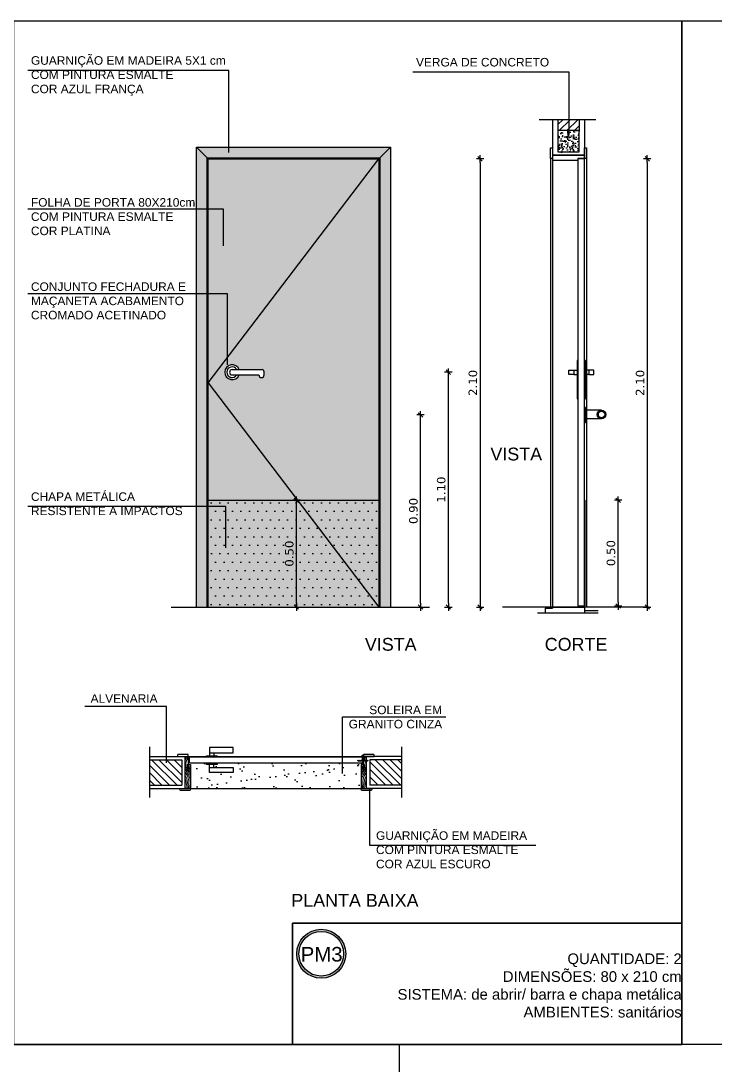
# Model space of a CAD drawing. Header units: inches. Extents: x 48 to 253, y 44 to 126.
# Drawn here: x 123.016 to 126.268, y 82.852 to 87.744 of the extents above; entities that cross this region are included whole.
import ezdxf

# ---------------------------------------------------------------- set-up
doc = ezdxf.new("R2010")
doc.units = ezdxf.units.IN
doc.header["$LTSCALE"] = 100
doc.header["$MEASUREMENT"] = 0
doc.linetypes.add('HIDDEN2', pattern=[0.1875, 0.125, -0.0625])
for name, color, linetype in [('0_HATCH', 1, 'Continuous'), ('252', 252, 'Continuous'), ('A-01', 3, 'Continuous'), ('A-ALV', 6, 'Continuous'), ('A-COTAS', 1, 'Continuous'), ('A-ESQ', 1, 'Continuous'), ('A-H', 1, 'Continuous'), ('A-HACH', 7, 'Continuous'), ('A-PAREDE', 5, 'Continuous'), ('A-PERFIL', 3, 'Continuous'), ('A-REV', 2, 'Continuous'), ('A-SOLEIRA', 1, 'Continuous'), ('AR-MP-ESQ', 151, 'Continuous'), ('AR-TXT', 1, 'Continuous'), ('ARQ-CTA-1_025', 1, 'Continuous'), ('ARQ-SMB-1_025', 1, 'Continuous'), ('ARQ-TXT-1_025', 2, 'Continuous'), ('ARQ-TXT-1_200', 6, 'Continuous'), ('ARQ_CORTE2', 1, 'Continuous'), ('ARQ_ESQUADRIA', 2, 'Continuous'), ('TEXTO', 3, 'Continuous')]:
    doc.layers.add(name, color=color, linetype=linetype)
doc.layers.add('HAT', color=8, linetype='Continuous', lineweight=15)
doc.layers.add('REV-FNDE', color=1, linetype='Continuous', lineweight=30)
doc.styles.add('A16-E50', font='arial.ttf', dxfattribs={"height": 0.08})
doc.styles.add('ESC-50-A20', font='arial.ttf', dxfattribs={"height": 0.1})
doc.styles.add('FNDE Texto Cota 0025', font='verdana.ttf', dxfattribs={"height": 0.04})
doc.dimstyles.new('FNDE 1-0025', dxfattribs={"dimscale": 5, "dimtxt": 0.04, "dimasz": 0.0035, "dimexe": 0.15, "dimexo": 0.15, "dimgap": 0.0025, "dimtad": 1, "dimzin": 1, "dimdsep": 46, "dimtxsty": 'FNDE Texto Cota 0025', "dimblk": 'tic', "dimcen": 0.015, "dimdle": 0.15, "dimse1": 1, "dimse2": 1, "dimclrd": 251, "dimclre": 251, "dimclrt": 256, "dimaunit": 1, "dimadec": 3, "dimazin": 0, "dimtfac": 1, "dimtix": 1, "dimtmove": 2, "dimatfit": 3, "dimfxl": 0.15, "dimtvp": 1, "dimtolj": 1, "dimtzin": 0, "dimarcsym": 0})
pattern_1 = [(50, (54.47415, 175.935662), (0.035863009, -0.003137607), [0.00375, -0.04125]), (355, (54.47415, 175.935662), (-0.006937567, 0.037609607), [0.003, -0.033]), (100.4514, (54.47714, 175.9354), (0.028925469, 0.034471977), [0.00318701, -0.035057106]), (46.1842, (54.47415, 175.94566), (0.053362052, -0.00827595), [0.005625, -0.061875]), (96.6356, (54.4786, 175.94497), (0.046733135, 0.048705894), [0.004780514, -0.05258565]), (351.1842, (54.47415, 175.94566), (0.046733097, 0.04870593), [0.0045, -0.0495]), (21, (54.47915, 175.943162), (0.0298453526, -0.0201309445), [0.00375, -0.04125]), (326, (54.47915, 175.943162), (0.012165767, 0.036257502), [0.003, -0.033]), (71.4514, (54.481638, 175.941484), (0.042011131, 0.016126525), [0.00318701, -0.035057106]), (37.5, (54.474151, 175.935662), (0.0006079928, 0.0166446927), [0, -0.0326, 0, -0.0335, 0, -0.033125]), (7.5, (54.47415, 175.935662), (0.013153477, 0.0197205856), [0, -0.0191, 0, -0.03185, 0, -0.012625]), (327.5, (54.463, 175.935662), (0.0266911218, -0.0011277436), [0, -0.0125, 0, -0.039, 0, -0.05175]), (317.5, (54.458, 175.935662), (0.0291593085, 0.005005249), [0, -0.01625, 0, -0.0259, 0, -0.03675])]

# ---------------------------------------------------------------- blocks, each defined once
blk = doc.blocks.new('tic')
at = {"color": 251}
for p, q in [((-1, 0), (1, 0)), ((0, -1), (0, 1))]:
    blk.add_line(p, q, dxfattribs=at)
blk.add_line((-0.6, -0.6), (0.6, 0.6))
blk = doc.blocks.new('*D47')
at = {"layer": 'ARQ-CTA-1_025', "color": 251, "lineweight": -2}
blk.add_line((124.3064, 85.0158), (124.3064, 85.4808), dxfattribs=at)
at = {"layer": 'DEFPOINTS', "color": 0}
for p in [(124.3064, 85.4983), (124.6927, 85.4983), (124.6927, 84.9983)]:
    blk.add_point(p, dxfattribs=at)
at = {"layer": 'ARQ-CTA-1_025', "color": 251, "lineweight": -2, "xscale": 0.0175, "yscale": 0.0175, "zscale": 0.0175}
for p, rotation in [((124.3064, 85.4983), 90), ((124.3064, 84.9983), 270)]:
    blk.add_blockref('tic', p, dxfattribs=dict(at, rotation=rotation))
at = {"layer": 'ARQ-CTA-1_025', "insert": (124.2731, 85.2483), "char_height": 0.04, "attachment_point": 5, "rotation": 90, "style": 'FNDE Texto Cota 0025'}
blk.add_mtext('\\A1;0.50', dxfattribs=at)
blk = doc.blocks.new('*D48')
at = {"layer": 'ARQ-CTA-1_025', "color": 251, "lineweight": -2}
blk.add_line((125.9502, 87.0808), (125.9502, 85.0158), dxfattribs=at)
at = {"layer": 'DEFPOINTS', "color": 0}
for p in [(125.6789, 87.0983), (125.6789, 84.9983), (125.9502, 84.9983)]:
    blk.add_point(p, dxfattribs=at)
at = {"layer": 'ARQ-CTA-1_025', "color": 251, "lineweight": -2, "xscale": 0.0175, "yscale": 0.0175, "zscale": 0.0175}
for p, rotation in [((125.9502, 87.0983), 90), ((125.9502, 84.9983), 270)]:
    blk.add_blockref('tic', p, dxfattribs=dict(at, rotation=rotation))
at = {"layer": 'ARQ-CTA-1_025', "insert": (125.9168, 86.0483), "char_height": 0.04, "attachment_point": 5, "rotation": 90, "style": 'FNDE Texto Cota 0025'}
blk.add_mtext('\\A1;2.10', dxfattribs=at)
blk = doc.blocks.new('*D49')
at = {"layer": 'ARQ-CTA-1_025', "color": 251, "lineweight": -2}
blk.add_line((125.1669, 87.0808), (125.1669, 85.0158), dxfattribs=at)
at = {"layer": 'DEFPOINTS', "color": 0}
for p in [(124.6927, 87.0983), (125.1669, 84.9983), (125.1889, 84.9983)]:
    blk.add_point(p, dxfattribs=at)
at = {"layer": 'ARQ-CTA-1_025', "color": 251, "lineweight": -2, "xscale": 0.0175, "yscale": 0.0175, "zscale": 0.0175}
for p, rotation in [((125.1669, 87.0983), 90), ((125.1669, 84.9983), 270)]:
    blk.add_blockref('tic', p, dxfattribs=dict(at, rotation=rotation))
at = {"layer": 'ARQ-CTA-1_025', "insert": (125.1335, 86.0483), "char_height": 0.04, "attachment_point": 5, "rotation": 90, "style": 'FNDE Texto Cota 0025'}
blk.add_mtext('\\A1;2.10', dxfattribs=at)
blk = doc.blocks.new('gf')
at = {"layer": 'ARQ_ESQUADRIA'}
blk.add_lwpolyline([(96.2233, 35.8294), (96.2233, 35.7164), (96.1983, 35.7164), (96.1983, 35.8664), (96.2133, 35.8664), (96.2133, 35.8294)], close=True, dxfattribs=at)
at = {"layer": 'HAT'}
for points in [[(96.2038, 35.8664), (96.2035, 35.8633), (96.199, 35.844), (96.1983, 35.8387)], [(96.2089, 35.8664), (96.2053, 35.8454), (96.2018, 35.8344), (96.2022, 35.8209), (96.2051, 35.8071), (96.2122, 35.7953), (96.2212, 35.7784), (96.2233, 35.7687)], [(96.2127, 35.8664), (96.2104, 35.8486), (96.2133, 35.8527)], [(96.1983, 35.8161), (96.1988, 35.8108), (96.2049, 35.7966), (96.2142, 35.7805), (96.2197, 35.7654), (96.2218, 35.7518), (96.2233, 35.748)], [(96.1983, 35.7796), (96.1984, 35.7793), (96.2063, 35.7613), (96.2145, 35.7164)], [(96.1985, 35.7954), (96.2014, 35.7882), (96.2106, 35.7723)], [(96.2106, 35.7723), (96.2159, 35.7508), (96.218, 35.7164)], [(96.1983, 35.7638), (96.2012, 35.7534), (96.2072, 35.7164)]]:
    blk.add_lwpolyline(points, dxfattribs=at)
for centre, major_axis, ratio in [((96.2143, 35.8103), (-0.0047, 0.0183), 0.259801), ((96.2149, 35.809), (-0.0047, 0.0154), 0.231808), ((96.2145, 35.8113), (-0.00083, 0.00584), 0.333069)]:
    blk.add_ellipse(centre, major_axis=major_axis, ratio=ratio, start_param=3.141593, end_param=9.424778, dxfattribs=at)
blk = doc.blocks.new('A$C372727FD')
at = {"linetype": 'Continuous'}
for p, q in [((0.0018, 0.0245), (0.002, 0.0223)), ((0.0027, 0.0219), (0.0025, 0.0249)), ((0.0027, 0.0245), (0.0032, 0.0245)), ((0.0029, 0.0223), (0.0034, 0.0223)), ((0.0036, 0.0219), (0.0034, 0.0249)), ((0.0036, 0.0245), (0.0041, 0.0245)), ((0.0038, 0.0223), (0.0043, 0.0223)), ((0.0045, 0.0219), (0.0043, 0.0249)), ((0.0046, 0.0245), (0.005, 0.0245)), ((0.0048, 0.0223), (0.0052, 0.0223)), ((0.0054, 0.0219), (0.0053, 0.0249)), ((0.0055, 0.0245), (0.0059, 0.0245)), ((0.0057, 0.0223), (0.0061, 0.0223)), ((0.0064, 0.0219), (0.0062, 0.0249)), ((0.0064, 0.0245), (0.0069, 0.0245)), ((0.0066, 0.0223), (0.0071, 0.0223)), ((0.0073, 0.0219), (0.0071, 0.0249)), ((0.0073, 0.0245), (0.0078, 0.0245)), ((0.0075, 0.0223), (0.008, 0.0223)), ((0.0082, 0.0219), (0.008, 0.0249)), ((0.0082, 0.0245), (0.0087, 0.0245)), ((0.0084, 0.0223), (0.0089, 0.0223)), ((0.0091, 0.0219), (0.0089, 0.0249)), ((0.0092, 0.0245), (0.0096, 0.0245)), ((0.0094, 0.0223), (0.0098, 0.0223)), ((0.0101, 0.0219), (0.0099, 0.0249)), ((0.0101, 0.0245), (0.0106, 0.0245)), ((0.0103, 0.0223), (0.0107, 0.0223)), ((0.011, 0.0219), (0.0108, 0.0249)), ((0.011, 0.0245), (0.0115, 0.0245)), ((0.0112, 0.0223), (0.0117, 0.0223)), ((0.0119, 0.0219), (0.0117, 0.0249)), ((0.0119, 0.0245), (0.0124, 0.0245)), ((0.0121, 0.0223), (0.0126, 0.0223)), ((0.0128, 0.0219), (0.0126, 0.0249)), ((0.0129, 0.0245), (0.0133, 0.0245)), ((0.013, 0.0223), (0.0135, 0.0223)), ((0.0137, 0.0219), (0.0135, 0.0249)), ((0.0138, 0.0245), (0.0142, 0.0245)), ((0.014, 0.0223), (0.0144, 0.0223)), ((0.0147, 0.0219), (0.0145, 0.0249)), ((0.022, 0.0249), (0.022, 0.0219)), ((0.0274, 0.0219), (0.0274, 0.0249)), ((0.0347, 0.0249), (0.0349, 0.0219)), ((0.0354, 0.0245), (0.0349, 0.0245)), ((0.0356, 0.0223), (0.0351, 0.0223)), ((0.0356, 0.0249), (0.0358, 0.0219)), ((0.0363, 0.0245), (0.0358, 0.0245)), ((0.0365, 0.0223), (0.036, 0.0223)), ((0.0365, 0.0249), (0.0367, 0.0219)), ((0.0372, 0.0245), (0.0368, 0.0245)), ((0.0374, 0.0223), (0.0369, 0.0223)), ((0.0374, 0.0249), (0.0376, 0.0219)), ((0.0381, 0.0245), (0.0377, 0.0245)), ((0.0383, 0.0223), (0.0379, 0.0223)), ((0.0384, 0.0249), (0.0386, 0.0219)), ((0.0391, 0.0245), (0.0386, 0.0245)), ((0.0393, 0.0223), (0.0388, 0.0223)), ((0.0393, 0.0249), (0.0395, 0.0219)), ((0.04, 0.0245), (0.0395, 0.0245)), ((0.0402, 0.0223), (0.0397, 0.0223)), ((0.0402, 0.0249), (0.0404, 0.0219)), ((0.0409, 0.0245), (0.0404, 0.0245)), ((0.0411, 0.0223), (0.0406, 0.0223)), ((0.0411, 0.0249), (0.0413, 0.0219)), ((0.0418, 0.0245), (0.0414, 0.0245)), ((0.042, 0.0223), (0.0416, 0.0223)), ((0.0421, 0.0249), (0.0422, 0.0219)), ((0.0427, 0.0245), (0.0423, 0.0245)), ((0.0429, 0.0223), (0.0425, 0.0223)), ((0.043, 0.0249), (0.0432, 0.0219)), ((0.0437, 0.0245), (0.0432, 0.0245)), ((0.0439, 0.0223), (0.0434, 0.0223)), ((0.0439, 0.0249), (0.0441, 0.0219)), ((0.0446, 0.0245), (0.0441, 0.0245)), ((0.0448, 0.0223), (0.0443, 0.0223)), ((0.0448, 0.0249), (0.045, 0.0219)), ((0.0455, 0.0245), (0.0451, 0.0245)), ((0.0457, 0.0223), (0.0452, 0.0223)), ((0.0457, 0.0249), (0.0459, 0.0219)), ((0.0464, 0.0245), (0.046, 0.0245)), ((0.0466, 0.0223), (0.0462, 0.0223)), ((0.0467, 0.0249), (0.0469, 0.0219)), ((0.0475, 0.0223), (0.0474, 0.0245))]:
    blk.add_line(p, q, dxfattribs=at)
for points in [[(0.0024, 0.0223), (0.002, 0.0223), (0.0018, 0.0219), (0, 0.0234), (0.0016, 0.0249), (0.0018, 0.0245), (0.0023, 0.0245)], [(0.0147, 0.0245), (0.0149, 0.0249), (0.022, 0.0249), (0.024, 0.0269), (0.024, 0.0239), (0.0227, 0.0239), (0.0227, 0.0229), (0.024, 0.0229), (0.024, 0.0199), (0.022, 0.0219), (0.0151, 0.0219), (0.0149, 0.0223)], [(0.0346, 0.0223), (0.0344, 0.0219), (0.0274, 0.0219), (0.0254, 0.0199), (0.0254, 0.0229), (0.0266, 0.0229), (0.0266, 0.0239), (0.0254, 0.0239), (0.0254, 0.0269), (0.0274, 0.0249), (0.0342, 0.0249), (0.0345, 0.0245)], [(0.0469, 0.0245), (0.0474, 0.0245), (0.0476, 0.0249), (0.0493, 0.0234), (0.0478, 0.0219), (0.0475, 0.0223), (0.0471, 0.0223)]]:
    blk.add_lwpolyline(points, dxfattribs=at)
for points in [[(0.0029, 0.0223), (0.0027, 0.0245), (0.0025, 0.0249), (0.0023, 0.0245), (0.0024, 0.0223), (0.0027, 0.0219)], [(0.0038, 0.0223), (0.0036, 0.0245), (0.0034, 0.0249), (0.0032, 0.0245), (0.0034, 0.0223), (0.0036, 0.0219)], [(0.0048, 0.0223), (0.0046, 0.0245), (0.0043, 0.0249), (0.0041, 0.0245), (0.0043, 0.0223), (0.0045, 0.0219)], [(0.0057, 0.0223), (0.0055, 0.0245), (0.0053, 0.0249), (0.005, 0.0245), (0.0052, 0.0223), (0.0054, 0.0219)], [(0.0066, 0.0223), (0.0064, 0.0245), (0.0062, 0.0249), (0.0059, 0.0245), (0.0061, 0.0223), (0.0064, 0.0219)], [(0.0075, 0.0223), (0.0073, 0.0245), (0.0071, 0.0249), (0.0069, 0.0245), (0.0071, 0.0223), (0.0073, 0.0219)], [(0.0084, 0.0223), (0.0082, 0.0245), (0.008, 0.0249), (0.0078, 0.0245), (0.008, 0.0223), (0.0082, 0.0219)], [(0.0094, 0.0223), (0.0092, 0.0245), (0.0089, 0.0249), (0.0087, 0.0245), (0.0089, 0.0223), (0.0091, 0.0219)], [(0.0103, 0.0223), (0.0101, 0.0245), (0.0099, 0.0249), (0.0096, 0.0245), (0.0098, 0.0223), (0.0101, 0.0219)], [(0.0112, 0.0223), (0.011, 0.0245), (0.0108, 0.0249), (0.0106, 0.0245), (0.0107, 0.0223), (0.011, 0.0219)], [(0.0121, 0.0223), (0.0119, 0.0245), (0.0117, 0.0249), (0.0115, 0.0245), (0.0117, 0.0223), (0.0119, 0.0219)], [(0.013, 0.0223), (0.0129, 0.0245), (0.0126, 0.0249), (0.0124, 0.0245), (0.0126, 0.0223), (0.0128, 0.0219)], [(0.014, 0.0223), (0.0138, 0.0245), (0.0135, 0.0249), (0.0133, 0.0245), (0.0135, 0.0223), (0.0137, 0.0219)], [(0.0149, 0.0223), (0.0147, 0.0245), (0.0145, 0.0249), (0.0142, 0.0245), (0.0144, 0.0223), (0.0147, 0.0219)], [(0.0345, 0.0245), (0.0346, 0.0223), (0.0349, 0.0219), (0.0351, 0.0223), (0.0349, 0.0245), (0.0347, 0.0249)], [(0.0354, 0.0245), (0.0356, 0.0223), (0.0358, 0.0219), (0.036, 0.0223), (0.0358, 0.0245), (0.0356, 0.0249)], [(0.0363, 0.0245), (0.0365, 0.0223), (0.0367, 0.0219), (0.0369, 0.0223), (0.0368, 0.0245), (0.0365, 0.0249)], [(0.0372, 0.0245), (0.0374, 0.0223), (0.0376, 0.0219), (0.0379, 0.0223), (0.0377, 0.0245), (0.0374, 0.0249)], [(0.0381, 0.0245), (0.0383, 0.0223), (0.0386, 0.0219), (0.0388, 0.0223), (0.0386, 0.0245), (0.0384, 0.0249)], [(0.0391, 0.0245), (0.0393, 0.0223), (0.0395, 0.0219), (0.0397, 0.0223), (0.0395, 0.0245), (0.0393, 0.0249)], [(0.04, 0.0245), (0.0402, 0.0223), (0.0404, 0.0219), (0.0406, 0.0223), (0.0404, 0.0245), (0.0402, 0.0249)], [(0.0409, 0.0245), (0.0411, 0.0223), (0.0413, 0.0219), (0.0416, 0.0223), (0.0414, 0.0245), (0.0411, 0.0249)], [(0.0418, 0.0245), (0.042, 0.0223), (0.0422, 0.0219), (0.0425, 0.0223), (0.0423, 0.0245), (0.0421, 0.0249)], [(0.0427, 0.0245), (0.0429, 0.0223), (0.0432, 0.0219), (0.0434, 0.0223), (0.0432, 0.0245), (0.043, 0.0249)], [(0.0437, 0.0245), (0.0439, 0.0223), (0.0441, 0.0219), (0.0443, 0.0223), (0.0441, 0.0245), (0.0439, 0.0249)], [(0.0446, 0.0245), (0.0448, 0.0223), (0.045, 0.0219), (0.0452, 0.0223), (0.0451, 0.0245), (0.0448, 0.0249)], [(0.0455, 0.0245), (0.0457, 0.0223), (0.0459, 0.0219), (0.0462, 0.0223), (0.046, 0.0245), (0.0457, 0.0249)], [(0.0464, 0.0245), (0.0466, 0.0223), (0.0469, 0.0219), (0.0471, 0.0223), (0.0469, 0.0245), (0.0467, 0.0249)]]:
    blk.add_lwpolyline(points, close=True, dxfattribs=at)
at = {"linetype": 'HIDDEN2', "ltscale": 0.035}
for points in [[(0.0222, 0.004), (0.0222, 0.039), (0.0234, 0.039)], [(0.0271, 0.004), (0.0271, 0.039), (0.0259, 0.039)]]:
    blk.add_lwpolyline(points, dxfattribs=at)
for points in [[(0.0234, 0.039), (0.024, 0.039), (0.024, 0.0048)], [(0.0259, 0.039), (0.0254, 0.039), (0.0254, 0.0048)]]:
    blk.add_lwpolyline(points)
for radius in [0.0037, 0.0033]:
    blk.add_circle((0.0247, 0.0012), radius)
blk = doc.blocks.new('alisar')
at = {"layer": 'A-PERFIL'}
for p, q in [((93.107, 36.0922), (93.107, 36.0872)), ((93.107, 36.0872), (93.157, 36.0872)), ((93.152, 36.0972), (93.112, 36.0972)), ((93.157, 36.0872), (93.157, 36.0922))]:
    blk.add_line(p, q, dxfattribs=at)
for centre, start, end in [((93.112, 36.0922), 90, 180), ((93.152, 36.0922), 0, 90)]:
    blk.add_arc(centre, 0.005, start, end, dxfattribs=at)
blk = doc.blocks.new('*D52')
at = {"layer": 'ARQ-CTA-1_025', "color": 251, "lineweight": -2}
blk.add_line((124.888, 85.0158), (124.888, 85.8808), dxfattribs=at)
at = {"layer": 'DEFPOINTS', "color": 0}
for p in [(124.5053, 85.8983), (124.888, 85.8983), (124.6977, 84.9983)]:
    blk.add_point(p, dxfattribs=at)
at = {"layer": 'ARQ-CTA-1_025', "color": 251, "lineweight": -2, "xscale": 0.0175, "yscale": 0.0175, "zscale": 0.0175}
for p, rotation in [((124.888, 85.8983), 90), ((124.888, 84.9983), 270)]:
    blk.add_blockref('tic', p, dxfattribs=dict(at, rotation=rotation))
at = {"layer": 'ARQ-CTA-1_025', "insert": (124.8547, 85.4483), "char_height": 0.04, "attachment_point": 5, "rotation": 90, "style": 'FNDE Texto Cota 0025'}
blk.add_mtext('\\A1;0.90', dxfattribs=at)
blk = doc.blocks.new('*D53')
at = {"layer": 'ARQ-CTA-1_025', "color": 251, "lineweight": -2}
blk.add_line((125.0183, 85.0158), (125.0183, 86.0808), dxfattribs=at)
at = {"layer": 'DEFPOINTS', "color": 0}
for p in [(124.0053, 86.0983), (125.0183, 86.0983), (124.828, 84.9983)]:
    blk.add_point(p, dxfattribs=at)
at = {"layer": 'ARQ-CTA-1_025', "color": 251, "lineweight": -2, "xscale": 0.0175, "yscale": 0.0175, "zscale": 0.0175}
for p, rotation in [((125.0183, 86.0983), 90), ((125.0183, 84.9983), 270)]:
    blk.add_blockref('tic', p, dxfattribs=dict(at, rotation=rotation))
at = {"layer": 'ARQ-CTA-1_025', "insert": (124.985, 85.5483), "char_height": 0.04, "attachment_point": 5, "rotation": 90, "style": 'FNDE Texto Cota 0025'}
blk.add_mtext('\\A1;1.10', dxfattribs=at)
blk = doc.blocks.new('*D54')
at = {"layer": 'ARQ-CTA-1_025', "color": 251, "lineweight": -2}
blk.add_line((125.8136, 85.0208), (125.8136, 85.4808), dxfattribs=at)
at = {"layer": 'DEFPOINTS', "color": 0}
for p in [(125.6582, 85.4983), (125.8136, 85.4983), (125.6562, 85.0033)]:
    blk.add_point(p, dxfattribs=at)
at = {"layer": 'ARQ-CTA-1_025', "color": 251, "lineweight": -2, "xscale": 0.0175, "yscale": 0.0175, "zscale": 0.0175}
for p, rotation in [((125.8136, 85.4983), 90), ((125.8136, 85.0033), 270)]:
    blk.add_blockref('tic', p, dxfattribs=dict(at, rotation=rotation))
at = {"layer": 'ARQ-CTA-1_025', "insert": (125.7803, 85.2508), "char_height": 0.04, "attachment_point": 5, "rotation": 90, "style": 'FNDE Texto Cota 0025'}
blk.add_mtext('\\A1;0.50', dxfattribs=at)

msp = doc.modelspace()

# ---------------------------------------------------------------- hatches: boundary and pattern name
at = {"layer": '0_HATCH'}
h = msp.add_hatch(color=160, dxfattribs=at)
h.paths.add_polyline_path([(124.7477, 87.1533), (123.8377, 87.1533), (123.8877, 87.1033), (124.6977, 87.1033)])
h.paths.add_polyline_path([(123.8877, 87.1033), (123.8377, 87.1533), (123.8377, 84.9983), (123.8877, 84.9983)])
h.paths.add_polyline_path([(124.7477, 87.1533), (124.6977, 87.1033), (124.6977, 84.9983), (124.7477, 84.9983)])
at = {"layer": '252'}
h = msp.add_hatch(dxfattribs=at)
h.set_pattern_fill('ANSI31', color=252, scale=0.2, style=0)
h.set_pattern_definition([(45, (106.704776, 81.089442), (-0.01767767, 0.01767767), [])])
h.paths.add_polyline_path([(125.6314, 87.2814), (125.5312, 87.2814), (125.5312, 87.2303), (125.6312, 87.2303)])
h = msp.add_hatch(dxfattribs=at)
h.set_pattern_fill('AR-CONC,_O', color=252, scale=0.005)
h.set_pattern_definition(pattern_1)
edge = h.paths.add_edge_path()
edge.add_line((125.6312, 87.2303), (125.5312, 87.2303))
edge.add_line((125.5312, 87.2303), (125.5312, 87.13))
edge.add_line((125.5312, 87.13), (125.571, 87.13))
edge.add_line((125.571, 87.13), (125.5723, 87.1305))
edge.add_line((125.5723, 87.1305), (125.5615, 87.1603))
edge.add_line((125.5615, 87.1603), (125.5577, 87.1589))
edge.add_line((125.5577, 87.1589), (125.5548, 87.1669))
edge.add_line((125.5548, 87.1669), (125.5586, 87.1683))
edge.add_line((125.5586, 87.1683), (125.5521, 87.186))
edge.add_arc((125.5517, 87.1858), 0.0005, 20, 109.9999)
edge.add_line((125.5515, 87.1863), (125.5472, 87.1847))
edge.add_line((125.5472, 87.1847), (125.5444, 87.1828))
edge.add_line((125.5444, 87.1828), (125.5506, 87.1901))
edge.add_line((125.5506, 87.1901), (125.5503, 87.191))
edge.add_arc((125.551, 87.1912), 0.00075, 20, 195.5558, ccw=False)
edge.add_line((125.5517, 87.1914), (125.552, 87.1907))
edge.add_line((125.552, 87.1907), (125.5615, 87.189))
edge.add_line((125.5615, 87.189), (125.5582, 87.1887))
edge.add_line((125.5582, 87.1887), (125.5538, 87.1871))
edge.add_arc((125.554, 87.1867), 0.0005, 110.0001, 200)
edge.add_line((125.5535, 87.1865), (125.5598, 87.1693))
edge.add_arc((125.5603, 87.1695), 0.0005, 200, 290.0001)
edge.add_line((125.5604, 87.169), (125.5637, 87.1702))
edge.add_line((125.5637, 87.1702), (125.5659, 87.1641))
edge.add_line((125.5659, 87.1641), (125.5622, 87.1627))
edge.add_line((125.5622, 87.1627), (125.5723, 87.1348))
edge.add_arc((125.5728, 87.135), 0.0005, 200, 290.0001)
edge.add_line((125.573, 87.1345), (125.5763, 87.1357))
edge.add_line((125.5763, 87.1357), (125.5783, 87.13))
edge.add_line((125.5783, 87.13), (125.6312, 87.1303))
edge.add_line((125.6312, 87.1303), (125.6312, 87.2303))
at = {"layer": 'A-H'}
h = msp.add_hatch(dxfattribs=at)
h.set_pattern_fill('ANSI31', color=256, scale=0.2, style=0)
h.set_pattern_definition([(315, (106.419982, 87.701594), (-0.01767767, -0.01767767), [])])
h.paths.add_polyline_path([(123.77, 84.283), (123.6189, 84.283), (123.6189, 84.163), (123.77, 84.163)])
h = msp.add_hatch(dxfattribs=at)
h.set_pattern_fill('ANSI31', color=256, scale=0.2, style=0)
h.set_pattern_definition([(315, (106.619982, 87.701594), (-0.01767767, -0.01767767), [])])
h.paths.add_polyline_path([(124.65, 84.163), (124.65, 84.283), (124.8011, 84.283), (124.8011, 84.163)])
at = {"layer": 'A-HACH'}
h = msp.add_hatch(dxfattribs=at)
h.set_pattern_fill('AR-SAND', color=251, scale=0.002, style=0)
h.set_pattern_definition([(37.5, (123.79999, 84.15075), (-0.0032, 0.097883), [0, -0.077216, 0, -0.08636, 0, -0.08255]), (7.5, (123.79999, 84.15075), (0.089905, 0.143365), [0, -0.041656, 0, -0.069596, 0, -0.02667]), (327.5, (123.7375, 84.15075), (0.1581985, 0.0002874), [0, -0.0254, 0, -0.09144, 0, -0.11938]), (317.5, (123.7375, 84.15075), (0.152711, 0.044586), [0, -0.0127, 0, -0.059944, 0, -0.06858])])
h.paths.add_polyline_path([(124.61, 84.148), (123.81, 84.148), (123.81, 84.261), (123.8, 84.261), (123.8, 84.298), (123.885, 84.298), (123.885, 84.296), (123.805, 84.296), (123.805, 84.266), (123.885, 84.266), (123.885, 84.261), (123.8995, 84.261), (123.8995, 84.2465), (123.8995, 84.2223), (124.0095, 84.2223), (124.0095, 84.2465), (123.9195, 84.2465), (123.9195, 84.261), (123.935, 84.261), (123.935, 84.266), (124.615, 84.266), (124.615, 84.296), (123.935, 84.296), (123.935, 84.2981), (124.6151, 84.2981, 0.378465), (124.62, 84.2981), (124.62, 84.261), (124.61, 84.261)])
at = {"layer": 'AR-MP-ESQ'}
h = msp.add_hatch(dxfattribs=at)
h.set_pattern_fill('DOTS', color=1, scale=0.025, style=0)
h.set_pattern_definition([(0, (24.569966, 48.339126), (0.01984375, 0.0396875), [0, -0.0396875])])
h.paths.add_polyline_path([(124.6927, 84.9983), (124.6927, 85.4983), (123.8927, 85.4983), (123.8927, 84.9983)])
at = {"layer": 'AR-TXT'}
h = msp.add_hatch(color=252, dxfattribs=at)
edge = h.paths.add_edge_path()
edge.add_arc((124.4229, 83.3737), 0.1148, 0, 360)
edge = h.paths.add_edge_path(flags=17)
edge.add_arc((124.4229, 83.3737), 0.1048, 0, 360)
at = {"layer": 'ARQ-TXT-1_200'}
h = msp.add_hatch(color=253, dxfattribs=at)
h.paths.add_polyline_path([(124.0157, 86.2098), (123.8927, 86.2098), (123.8927, 86.0483)])
h.paths.add_polyline_path([(124.6927, 87.0983), (123.8927, 87.0983), (123.8927, 86.2098), (124.0157, 86.2098)])
h.paths.add_polyline_path([(123.8927, 86.0483), (123.8927, 85.4983), (124.3117, 85.4983)])
h = msp.add_hatch(color=253, dxfattribs=at)
h.paths.add_polyline_path([(124.6927, 87.0983), (123.8927, 86.0483), (124.3117, 85.4983), (124.6927, 85.4983)])
h.paths.add_polyline_path([(124.1303, 86.0858), (124.038, 86.0858, -5.415339), (124.038, 86.1108), (124.1453, 86.1108, -0.414214), (124.1553, 86.1008), (124.1553, 86.0858, -1)], flags=16)
h.paths.add_polyline_path([(124.3117, 85.4983), (123.8927, 85.4983), (123.8927, 84.9983), (124.6927, 84.9983)])
h.paths.add_polyline_path([(124.6927, 85.4983), (124.3117, 85.4983), (124.6927, 84.9983)], flags=17)
at = {"layer": 'HAT'}
h = msp.add_hatch(dxfattribs=at)
h.set_pattern_fill('AR-CONC,_O', color=251, scale=0.005)
h.set_pattern_definition(pattern_1)
edge = h.paths.add_edge_path()
edge.add_line((125.6312, 87.2303), (125.5312, 87.2303))
edge.add_line((125.5312, 87.2303), (125.5312, 87.13))
edge.add_line((125.5312, 87.13), (125.571, 87.13))
edge.add_line((125.571, 87.13), (125.5723, 87.1305))
edge.add_line((125.5723, 87.1305), (125.5615, 87.1603))
edge.add_line((125.5615, 87.1603), (125.5577, 87.1589))
edge.add_line((125.5577, 87.1589), (125.5548, 87.1669))
edge.add_line((125.5548, 87.1669), (125.5586, 87.1683))
edge.add_line((125.5586, 87.1683), (125.5521, 87.186))
edge.add_arc((125.5517, 87.1858), 0.0005, 20, 109.9999)
edge.add_line((125.5515, 87.1863), (125.5472, 87.1847))
edge.add_line((125.5472, 87.1847), (125.5444, 87.1828))
edge.add_line((125.5444, 87.1828), (125.5506, 87.1901))
edge.add_line((125.5506, 87.1901), (125.5503, 87.191))
edge.add_arc((125.551, 87.1912), 0.00075, 20, 195.5558, ccw=False)
edge.add_line((125.5517, 87.1914), (125.552, 87.1907))
edge.add_line((125.552, 87.1907), (125.5615, 87.189))
edge.add_line((125.5615, 87.189), (125.5582, 87.1887))
edge.add_line((125.5582, 87.1887), (125.5538, 87.1871))
edge.add_arc((125.554, 87.1867), 0.0005, 110.0001, 200)
edge.add_line((125.5535, 87.1865), (125.5598, 87.1693))
edge.add_arc((125.5603, 87.1695), 0.0005, 200, 290.0001)
edge.add_line((125.5604, 87.169), (125.5637, 87.1702))
edge.add_line((125.5637, 87.1702), (125.5659, 87.1641))
edge.add_line((125.5659, 87.1641), (125.5622, 87.1627))
edge.add_line((125.5622, 87.1627), (125.5723, 87.1348))
edge.add_arc((125.5728, 87.135), 0.0005, 200, 290.0001)
edge.add_line((125.573, 87.1345), (125.5763, 87.1357))
edge.add_line((125.5763, 87.1357), (125.5783, 87.13))
edge.add_line((125.5783, 87.13), (125.6312, 87.1303))
edge.add_line((125.6312, 87.1303), (125.6312, 87.2303))

# ---------------------------------------------------------------- linework, layer by layer
at = {"color": 1}
for p, q in [((123.8377, 87.1533), (123.8877, 87.1033)), ((124.6977, 87.1033), (124.7477, 87.1533))]:
    msp.add_line(p, q, dxfattribs=at)
at = {"color": 3}
for p, q in [((124.0053, 86.1108), (124.1453, 86.1108)), ((124.0053, 86.0858), (124.1303, 86.0858)), ((124.1553, 86.0858), (124.1553, 86.1008))]:
    msp.add_line(p, q, dxfattribs=at)
at = {"color": 2}
msp.add_line((123.8927, 85.4983), (124.6927, 85.4983), dxfattribs=at)
at = {"color": 6}
for p, q in [((123.7193, 84.9983), (124.9304, 84.9983)), ((125.9596, 84.9983), (125.2719, 84.9983))]:
    msp.add_line(p, q, dxfattribs=at)
at = {"color": 1, "flags": 128}
for points in [[(123.8377, 84.9983), (123.8377, 87.1533), (124.7477, 87.1533), (124.7477, 84.9983)], [(123.8877, 84.9983), (123.8877, 87.1033), (124.6977, 87.1033), (124.6977, 84.9983)]]:
    msp.add_lwpolyline(points, dxfattribs=at)
at = {"color": 3}
for centre, radius, start, end in [((124.0053, 86.0983), 0.035, 20.9248, 339.0752), ((124.0053, 86.0983), 0.025, 30, 330), ((124.0053, 86.0983), 0.0125, 90, 270), ((124.1453, 86.1008), 0.01, 0, 90), ((124.1428, 86.0858), 0.0125, 180, 0)]:
    msp.add_arc(centre, radius, start, end, dxfattribs=at)
at = {"layer": 'A-01', "color": 5}
for p, q in [((125.5312, 87.2814), (125.5312, 87.2303)), ((125.6314, 87.2814), (125.6314, 87.2303)), ((123.6189, 84.283), (123.77, 84.283)), ((123.77, 84.283), (123.77, 84.163)), ((124.65, 84.283), (124.65, 84.163)), ((124.8011, 84.283), (124.65, 84.283)), ((123.6189, 84.163), (123.77, 84.163)), ((124.8011, 84.163), (124.65, 84.163))]:
    msp.add_line(p, q, dxfattribs=at)
at = {"layer": 'A-01', "color": 1}
for p, q in [((125.4962, 87.1003), (125.4962, 84.9983)), ((125.5062, 87.1003), (125.5062, 84.9957)), ((125.6662, 87.1003), (125.6662, 84.9983)), ((125.6067, 86.1083), (125.6212, 86.1083)), ((125.6067, 86.0883), (125.6212, 86.0883)), ((125.6758, 86.1083), (125.6612, 86.1083)), ((125.6758, 86.0883), (125.6612, 86.0883)), ((125.6562, 85.0033), (125.6562, 84.9983))]:
    msp.add_line(p, q, dxfattribs=at)
at = {"layer": 'A-01', "color": 5}
msp.add_lwpolyline([(125.5312, 87.1303), (125.6312, 87.1303), (125.6312, 87.2303), (125.5312, 87.2303)], close=True, dxfattribs=at)
at = {"layer": 'A-01', "color": 1, "flags": 128}
for points in [[(125.6212, 86.1533), (125.6212, 85.9733), (125.6262, 85.9733), (125.6262, 86.1533)], [(125.6562, 86.1533), (125.6562, 85.9733), (125.6612, 85.9733), (125.6612, 86.1533)], [(125.6067, 86.0883), (125.5825, 86.0883), (125.5825, 86.1083), (125.6067, 86.1083)], [(125.6758, 86.0883), (125.6999, 86.0883), (125.6999, 86.1083), (125.6758, 86.1083)]]:
    msp.add_lwpolyline(points, close=True, dxfattribs=at)
at = {"layer": 'A-ALV'}
for p, q in [((125.7098, 87.2814), (125.4435, 87.2814)), ((125.4366, 84.9715), (125.7206, 84.9715)), ((123.6189, 84.1065), (123.6189, 84.3424)), ((124.8011, 84.1065), (124.8011, 84.3424))]:
    msp.add_line(p, q, dxfattribs=at)
at = {"layer": 'A-ALV', "color": 5}
for p, q in [((125.4714, 84.9929), (125.5062, 84.9929)), ((125.4714, 84.9929), (125.4714, 84.9715)), ((125.5062, 84.9983), (125.6562, 84.9983)), ((125.5062, 84.9983), (125.5062, 84.9929)), ((125.6562, 84.9983), (125.6562, 84.9715)), ((125.6562, 84.9822), (125.7206, 84.9822))]:
    msp.add_line(p, q, dxfattribs=at)
at = {"layer": 'A-COTAS'}
for p, q in [((125.6242, 85.4983), (125.6262, 85.4983)), ((125.6262, 85.4983), (125.6242, 85.4983)), ((125.6242, 85.4983), (125.6242, 85.0033)), ((125.6582, 85.4983), (125.6562, 85.4983)), ((125.6562, 85.4983), (125.6582, 85.4983)), ((125.6582, 85.4983), (125.6582, 85.0033)), ((125.6242, 85.0033), (125.6262, 85.0033)), ((125.6562, 85.0033), (125.6582, 85.0033))]:
    msp.add_line(p, q, dxfattribs=at)
at = {"layer": 'A-ESQ', "color": 2, "flags": 128}
msp.add_lwpolyline([(123.8927, 84.9983), (123.8927, 87.0983), (124.6927, 87.0983), (124.6927, 84.9983)], dxfattribs=at)
at = {"layer": 'A-PAREDE', "color": 3}
for p, q in [((125.7362, 85.9203), (125.6612, 85.9203)), ((125.7362, 85.8803), (125.6612, 85.8803))]:
    msp.add_line(p, q, dxfattribs=at)
for radius in [0.02, 0.015]:
    msp.add_circle((125.7362, 85.9003), radius, dxfattribs=at)
at = {"layer": 'A-PERFIL', "color": 2}
for p, q in [((125.6262, 85.0033), (125.6262, 87.0983)), ((125.6562, 85.0033), (125.6562, 87.0983)), ((125.6262, 85.0033), (125.6562, 85.0033))]:
    msp.add_line(p, q, dxfattribs=at)
at = {"layer": 'A-PERFIL'}
for p, q in [((123.8995, 84.3156), (123.8995, 84.301)), ((123.9195, 84.3156), (123.9195, 84.301)), ((123.8995, 84.2465), (123.8995, 84.261)), ((123.9195, 84.2465), (123.9195, 84.261))]:
    msp.add_line(p, q, dxfattribs=at)
at = {"layer": 'A-PERFIL', "flags": 128}
for points in [[(125.6612, 85.9333), (125.6562, 85.9333), (125.6562, 85.8633), (125.6612, 85.8633)], [(123.885, 84.301), (123.935, 84.301), (123.935, 84.296), (123.885, 84.296)], [(124.0095, 84.3156), (124.0095, 84.3398), (123.8995, 84.3398), (123.8995, 84.3156)], [(123.885, 84.266), (123.935, 84.266), (123.935, 84.261), (123.885, 84.261)], [(124.0095, 84.2465), (124.0095, 84.2223), (123.8995, 84.2223), (123.8995, 84.2465)]]:
    msp.add_lwpolyline(points, close=True, dxfattribs=at)
msp.add_lwpolyline([(124.615, 84.266), (123.805, 84.266), (123.805, 84.296), (124.615, 84.296), (124.615, 84.266)], dxfattribs=at)
at = {"layer": 'A-REV'}
for p, q in [((125.5062, 87.2814), (125.5062, 87.1153)), ((125.6562, 87.2814), (125.6562, 87.1153)), ((125.6562, 87.1503), (125.6562, 87.1003)), ((125.6562, 87.1153), (125.5062, 87.1153)), ((125.5062, 87.1153), (125.6562, 87.1153)), ((125.6242, 87.0903), (125.5062, 87.0903)), ((125.6242, 87.1003), (125.6242, 87.0903)), ((125.6562, 87.1003), (125.6242, 87.1003)), ((125.6562, 87.0983), (125.6262, 87.0983)), ((123.6189, 84.298), (123.785, 84.298)), ((124.8011, 84.298), (124.635, 84.298)), ((123.6189, 84.148), (123.785, 84.148)), ((124.8011, 84.148), (124.635, 84.148))]:
    msp.add_line(p, q, dxfattribs=at)
for points in [[(125.4962, 87.1503), (125.5062, 87.1503), (125.5062, 87.1003), (125.4962, 87.1003)], [(125.6562, 87.1503), (125.6662, 87.1503), (125.6662, 87.1003), (125.6562, 87.1003)]]:
    msp.add_lwpolyline(points, close=True, dxfattribs=at)
at = {"layer": 'A-SOLEIRA'}
for p, q in [((123.8, 84.298), (124.62, 84.2981)), ((123.81, 84.148), (124.61, 84.148))]:
    msp.add_line(p, q, dxfattribs=at)
at = {"layer": 'AR-TXT', "color": 252}
for radius in [0.1148, 0.1048]:
    msp.add_circle((124.4229, 83.3737), radius, dxfattribs=at)
at = {"layer": 'ARQ-SMB-1_025', "ltscale": 10}
for points in [[(122.9825, 87.7445), (126.1117, 87.7445), (126.1117, 82.9478), (122.9825, 82.9478)], [(126.1117, 87.7445), (129.2409, 87.7445), (129.2409, 82.9478), (126.1117, 82.9478)], [(120.466, 82.9478), (124.7873, 82.9478), (124.7873, 78.1512), (120.466, 78.1512)]]:
    msp.add_lwpolyline(points, close=True, dxfattribs=at)
at = {"layer": 'ARQ_CORTE2'}
msp.add_lwpolyline([(125.5312, 87.1303), (125.6312, 87.1303), (125.6312, 87.2303), (125.5312, 87.2303)], close=True, dxfattribs=at)
msp.add_lwpolyline([(125.5312, 87.1303), (125.6312, 87.1303), (125.6312, 87.2303), (125.5312, 87.2303)], close=True, dxfattribs=at)
at = {"layer": 'ARQ_ESQUADRIA', "color": 8, "linetype": 'HIDDEN2', "ltscale": 0.5}
for q in [(124.6927, 87.0983), (124.6927, 84.9983)]:
    msp.add_line((123.8927, 86.0483), q, dxfattribs=at)
at = {"layer": 'REV-FNDE', "color": 252, "ltscale": 10}
msp.add_lwpolyline([(124.2881, 83.5163), (126.1117, 83.5163), (126.1117, 82.9478), (124.2881, 82.9478)], close=True, dxfattribs=at)
at = {"layer": 'TEXTO', "color": 1}
msp.add_line((126.1117, 83.4322), (126.1117, 87.7445), dxfattribs=at)

# ---------------------------------------------------------------- block references
for name, p in [('alisar', (30.643, 48.2108)), ('alisar', (31.513, 48.2108)), ('gf', (27.5867, 48.4317))]:
    msp.add_blockref(name, p)
at = {"xscale": -1}
msp.add_blockref('gf', (220.8333, 48.4317), dxfattribs=at)
at = {"xscale": -1, "rotation": 180}
for p in [(30.653, 120.2353), (31.503, 120.2353)]:
    msp.add_blockref('alisar', p, dxfattribs=at)
at = {"layer": 'ARQ-CTA-1_025', "rotation": 180}
msp.add_blockref('A$C372727FD', (124.6422, 84.3021), dxfattribs=at)

# ---------------------------------------------------------------- texts
at = {"layer": 'AR-TXT', "color": 2, "style": 'A16-E50'}
msp.add_attdef('PM3', (124.3263, 83.3372), '', height=0.0684, dxfattribs=at)
at = {"layer": 'ARQ-TXT-1_025', "char_height": 0.04, "style": 'ESC-50-A20'}
for s, insert, width, attachment_point in [('GUARNIÇÃO EM MADEIRA 5X1 cm\\PCOM PINTURA ESMALTE \\PCOR AZUL FRANÇA', (123.0626, 87.5789), 8.528178, 1), ('VERGA DE CONCRETO', (124.8666, 87.5709), 8.528178, 1), ('FOLHA DE PORTA 80X210cm \\PCOM PINTURA ESMALTE\\PCOR PLATINA', (123.0626, 86.914), 8.528178, 1), ('CONJUNTO FECHADURA E \\PMAÇANETA ACABAMENTO\\PCROMADO ACETINADO ', (123.0626, 86.5193), 8.528178, 1), ('CHAPA METÁLICA \\PRESISTENTE A IMPACTOS', (123.0626, 85.5355), 8.528178, 1), ('ALVENARIA ', (123.3422, 84.5895), 8.528178, 1), ('SOLEIRA EM GRANITO CINZA', (124.9892, 84.429), 0.4474, 9), ('GUARNIÇÃO EM MADEIRA \\PCOM PINTURA ESMALTE \\PCOR AZUL ESCURO', (124.6793, 83.9474), 8.528178, 1)]:
    msp.add_mtext(s, dxfattribs=dict(at, insert=insert, width=width, attachment_point=attachment_point))
at = {"layer": 'ARQ-TXT-1_025', "color": 3, "char_height": 0.06, "width": 0.782129, "attachment_point": 7, "style": 'ESC-50-A20'}
for s, insert in [('\\pi0.54016;VISTA', (124.6753, 85.6841)), ('\\pi0.54016;VISTA', (124.0871, 84.7926)), ('\\pi0.49744;CORTE', (124.9724, 84.7926)), ('\\pi0.1922;PLANTA BAIXA', (124.0903, 83.5938))]:
    msp.add_mtext(s, dxfattribs=dict(at, insert=insert))
at = {"layer": 'ARQ-TXT-1_025', "color": 2, "insert": (126.1117, 82.9918), "char_height": 0.05, "width": 1.5294, "attachment_point": 9, "style": 'ESC-50-A20'}
msp.add_mtext('QUANTIDADE: {\\C1;2\\P}DIMENSÕES: {\\C1;80 x 210 cm\\P}SISTEMA: {\\C1;de abrir/ barra e chapa metálica\\P}AMBIENTES: {\\C1;sanitários\\P^I^I^I}', dxfattribs=at)

# ---------------------------------------------------------------- dimensions: what is measured, and where the dimension line sits
at = {"layer": 'ARQ-CTA-1_025'}
dim = msp.add_linear_dim(base=(125.1669, 84.9983), p1=(124.6927, 87.0983), p2=(125.1889, 84.9983), angle=90, text='2.10', dimstyle='FNDE 1-0025', dxfattribs=at)
dim.commit()
dim.dimension.update_dxf_attribs({"geometry": '*D49', "text_midpoint": (125.1335, 86.0483)})
for base, p1, p2, picture, middle in [((125.9502, 84.9983), (125.6789, 87.0983), (125.6789, 84.9983), '*D48', (125.9168, 86.0483)), ((125.0183, 86.0983), (124.828, 84.9983), (124.0053, 86.0983), '*D53', (124.985, 85.5483)), ((124.888, 85.8983), (124.6977, 84.9983), (124.5053, 85.8983), '*D52', (124.8547, 85.4483)), ((124.3064, 85.4983), (124.6927, 84.9983), (124.6927, 85.4983), '*D47', (124.2731, 85.2483)), ((125.8136265269, 85.4982954415), (125.6562117171, 85.0032954415), (125.6582117171, 85.4982954415), '*D54', (125.780307185, 85.2507954415))]:
    dim = msp.add_linear_dim(base=base, p1=p1, p2=p2, angle=90, dimstyle='FNDE 1-0025', dxfattribs=at)
    dim.commit()
    dim.dimension.update_dxf_attribs({"geometry": picture, "text_midpoint": middle})

# ---------------------------------------------------------------- leaders
at = {"layer": 'ARQ-SMB-1_025', "ltscale": 10}
for points in [[(123.9894, 87.1283), (123.9894, 87.5122), (123.0486, 87.5122)], [(125.5841, 87.2104), (125.5841, 87.5042), (124.8525, 87.5042)], [(123.9648, 86.6909), (123.9648, 86.8621), (123.0486, 86.8621)], [(123.9832, 86.133), (123.9832, 86.4661), (123.0486, 86.4661)], [(123.9756, 85.2752), (123.9756, 85.4688), (123.0486, 85.4688)]]:
    msp.add_leader(points, dimstyle='FNDE 1-0025', override={"dimtad": 0}, dxfattribs=at)
for points in [[(123.6978, 84.2676), (123.6978, 84.5324), (123.3158, 84.5324)], [(124.522, 84.2187), (124.522, 84.4836), (125.0072, 84.4836)], [(124.6482, 84.1473), (124.6482, 83.8824), (125.4282, 83.8824)]]:
    msp.add_leader(points, dimstyle='FNDE 1-0025', dxfattribs=at)

doc.saveas('drawing.dxf')
